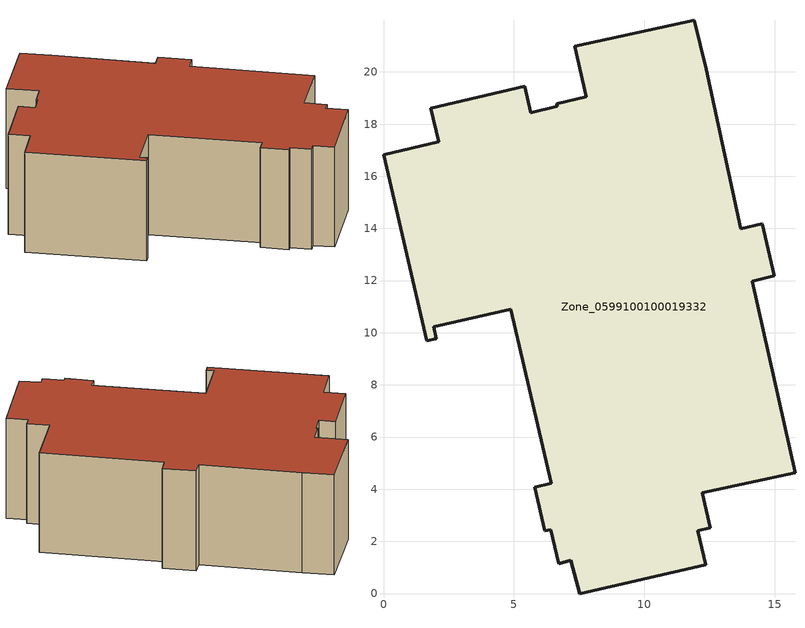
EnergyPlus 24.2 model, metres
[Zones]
Zone_0599100100019332
 floor ground (C_G): 2.11,17.32 1.81,18.61 5.42,19.44 5.64,18.44 6.66,18.69 6.64,18.78 7.77,19.04 7.33,20.99 11.92,21.98 12.38,20.1 13.7,13.99 14.52,14.18 14.98,12.18 14.15,11.98 15.78,4.64 12.22,3.86 12.53,2.52 12.05,2.4 12.35,1.11 7.53,0 7.19,1.27 6.73,1.15 6.42,2.45 6.19,2.4 5.8,4.08 6.43,4.22 4.87,10.9 1.93,10.23 2.03,9.78 1.66,9.69 0,16.83 z0
 wall outside (C_F): 6.73,1.15 7.19,1.27 7.53,0 12.35,1.11 12.05,2.4 12.53,2.52 12.22,3.86 15.78,4.64 14.15,11.98 14.98,12.18 14.52,14.18 13.7,13.99 12.38,20.1 11.92,21.98 7.33,20.99 7.77,19.04 6.64,18.78 6.66,18.69 5.64,18.44 5.42,19.44 1.81,18.61 2.11,17.32 0,16.83 1.66,9.69 2.03,9.78 1.93,10.23 4.87,10.9 6.43,4.22 5.8,4.08 6.19,2.4 6.42,2.45 6.73,1.15 z0:6.65
 roof outside (C_R): 1.81,18.61 2.11,17.32 0,16.83 1.66,9.69 2.03,9.78 1.93,10.23 4.87,10.9 6.43,4.22 5.8,4.08 6.19,2.4 6.42,2.45 6.73,1.15 7.19,1.27 7.53,0 12.35,1.11 12.05,2.4 12.53,2.52 12.22,3.86 15.78,4.64 14.15,11.98 14.98,12.18 14.52,14.18 13.7,13.99 12.38,20.1 11.92,21.98 7.33,20.99 7.77,19.04 6.64,18.78 6.66,18.69 5.64,18.44 5.42,19.44 z6.65
[BUILDING]
Pand.0599100100019332: North Axis=0; Terrain=City; Loads Convergence Tolerance Value=0.04; Temperature Convergence Tolerance Value=0.4; Solar Distribution=FullExterior; Maximum Number of Warmup Days=25; Minimum Number of Warmup Days=1
[Site:Location]
Rotterdam.The.Hague.AP_ZH_NLD Design_Conditions: Latitude=51.96; Longitude=4.45; Time Zone=1; Elevation=-4.5
[SITE:GROUNDTEMPERATURE:BUILDINGSURFACE]
18, 18, 18, 18, 18, 18, 18, 18, 18, 18, 18, 18
[MATERIAL] Thermal Absorptance=0.9; Solar Absorptance=0.7; Visible Absorptance=0.7
Name | Roughness | Thickness | Conductivity | Density | Specific Heat
G.D.2015-2018 | MediumSmooth | 0.15 | 0.0428571 | 540 | 1210
F.D.2015-2018 | Rough | 0.3 | 0.0666667 | 1920 | 840
R.D.2015-2018 | MediumRough | 0.2 | 0.0333333 | 1500 | 1000
[CONSTRUCTION]
C_G: G.D.2015-2018
C_F: F.D.2015-2018
C_R: R.D.2015-2018
[ZONE]
Zone_0599100100019332: Type=1; Multiplier=1; Ceiling Height=Autocalculate; Volume=Autocalculate; Floor Area=autocalculate; Part of Total Floor Area=Yes
[ZONEINFILTRATION:DESIGNFLOWRATE]
Infil_Zone_0599100100019332: Zone or ZoneList or Space or SpaceList=Zone_0599100100019332; Schedule=AlwaysOn; Design Flow Rate Calculation Method=Flow/Area; Flow Rate per Floor Area=0.0021; Constant Term Coefficient=1; Temperature Term Coefficient=0; Velocity Term Coefficient=0; Velocity Squared Term Coefficient=0
[HVACTEMPLATE:ZONE:IDEALLOADSAIRSYSTEM]
Zone_0599100100019332: Maximum Heating Supply Air Temperature=50; Minimum Cooling Supply Air Temperature=13; Maximum Heating Supply Air Humidity Ratio=0.0156; Minimum Cooling Supply Air Humidity Ratio=0.0077; Heating Limit=NoLimit; Cooling Limit=NoLimit; Dehumidification Control Type=ConstantSensibleHeatRatio; Cooling Sensible Heat Ratio=0.7; Dehumidification Setpoint=60; Humidification Control Type=None; Humidification Setpoint=30; Outdoor Air Method=None; Outdoor Air Flow Rate per Person=0.00944; Outdoor Air Flow Rate per Zone Floor Area=0; Outdoor Air Flow Rate per Zone=0; Demand Controlled Ventilation Type=None; Outdoor Air Economizer Type=NoEconomizer; Heat Recovery Type=None; Sensible Heat Recovery Effectiveness=0.7; Latent Heat Recovery Effectiveness=0.65
[ZONECONTROL:THERMOSTAT]
ThermostatControl_Zone_0599100100019332: Zone or ZoneList=Zone_0599100100019332; Control Type Schedule=DualSetpointControlType; Control 1=Thermostat_Zone_0599100100019332; Temperature Difference Between Cutout And Setpoint=0
[THERMOSTATSETPOINT:DUALSETPOINT]
Thermostat_Zone_0599100100019332: Heating Setpoint Temperature Schedule=HeatingSetpoint_Zone_0599100100019332; Cooling Setpoint Temperature Schedule=CoolingSetpoint_Zone_0599100100019332
[SCHEDULE:COMPACT]
HeatingSetpoint_Zone_0599100100019332: Through: 12/31, For: AllDays, Until: 24:00, 21
CoolingSetpoint_Zone_0599100100019332: Through: 12/31, For: AllDays, Until: 24:00, 24
DualSetpointControlType: Through: 12/31, For: AllDays, Until: 24:00, 4
AlwaysOn: Through: 12/31, For: AllDays, Until: 24:00, 1
